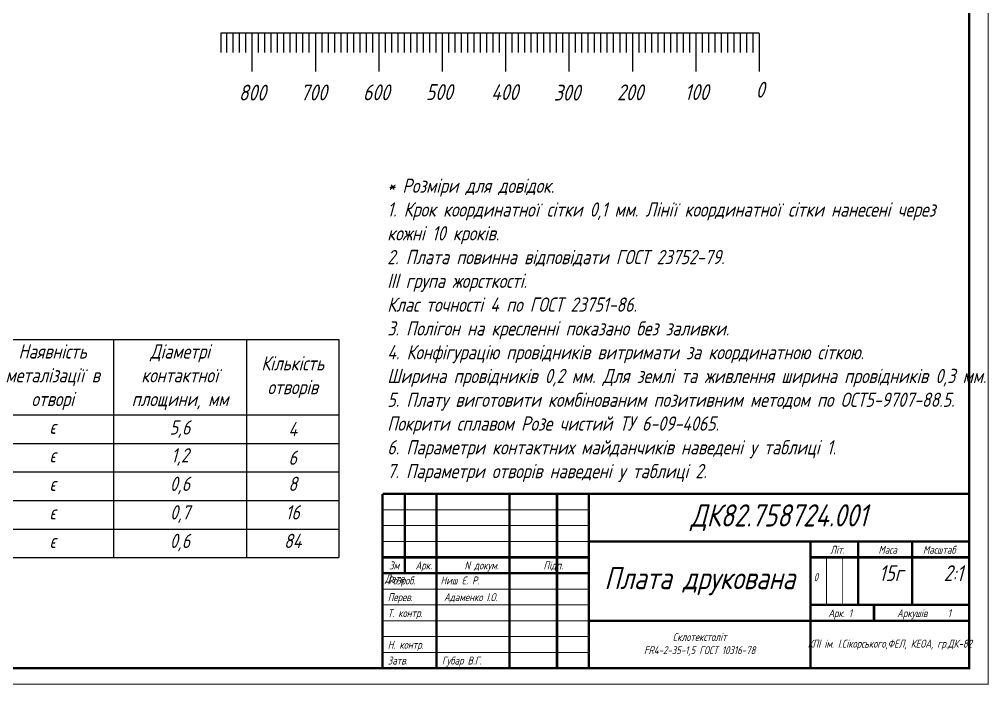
# Model space of a CAD drawing. Header units: millimetres. Extents: x 13 to 607, y 0 to 420.
# Drawn here: x 301.2 to 606.9, y 0.1 to 209.9 of the extents above; entities that cross this region are included whole.
import ezdxf

# ---------------------------------------------------------------- set-up
doc = ezdxf.new("R2010")
doc.units = ezdxf.units.MM
doc.layers.add('Sheet', color=7, linetype='Continuous', lineweight=50)
doc.styles.get("Standard").update_dxf_attribs({"font": 'arial.ttf'})

# ---------------------------------------------------------------- blocks, each defined once
blk = doc.blocks.new('*T47')
at = {"color": 0, "linetype": 'ByBlock', "lineweight": -2, "transparency": 16777216}
for p, q in [((0, 0), (172.8, 0)), ((0, 0), (0, -68.78)), ((29.03, 0), (29.03, -68.78)), ((63.32, 0), (63.32, -68.78)), ((101.7, 0), (101.7, -68.78)), ((143.68, 0), (143.68, -68.78)), ((172.8, 0), (172.8, -68.78)), ((0, -23.78), (172.8, -23.78)), ((0, -32.78), (172.8, -32.78)), ((0, -41.78), (172.8, -41.78)), ((0, -50.78), (172.8, -50.78)), ((0, -59.78), (172.8, -59.78)), ((0, -68.78), (172.8, -68.78))]:
    blk.add_line(p, q, dxfattribs=at)
at = {"color": 0, "transparency": 16777216, "char_height": 4.5}
for s, insert, width, attachment_point in [('{\\fGOST type A|b0|i1|c204|p34;Умовна познака отвору}', (14.52, -11.89), 26.0322, 5), ('{\\fGOST type A|b0|i1|c204|p34;Наявність металізації в отворі}', (82.51, -11.89), 35.3791, 5), ('{\\fGOST type A|b0|i1|c204|p34;Діаметрі контактної площини, мм}', (122.69, -11.89), 38.9812, 5), ('{\\fGOST type A|b0|i1|c204|p34;Діаметр отвору, мм}', (46.18, -11.89), 31.2924, 5), ('{\\fGOST type A|b0|i1|c204|p34;Кількість отворів}', (158.24, -11.89), 26.1171, 5), ('{\\fGOST type A|b0|i1|c204|p34;3,2±0,1}', (46.18, -25.28), 31.2924, 2), ('{\\fGOST type A|b0|i1|c204|p34;є}', (82.51, -25.28), 35.3791, 2), ('{\\fGOST type A|b0|i1|c204|p34;5,6}', (122.69, -28.28), 38.9812, 5), ('{\\fGOST type A|b0|i1|c204|p34;4', (158.24, -28.28), 26.1171, 5), ('{\\fGOST type A|b0|i1|c204|p34;1±0,1}', (46.18, -34.28), 31.2924, 2), ('{\\fGOST type A|b0|i1|c204|p34;є}', (82.51, -34.28), 35.3791, 2), ('{\\fGOST type A|b0|i1|c204|p34;1,2}', (122.69, -34.28), 38.9812, 2), ('{\\fGOST type A|b0|i1|c204|p34;6', (158.24, -37.28), 26.1171, 5), ('{\\fGOST type A|b0|i1|c204|p34;0,55±0,1}', (46.18, -43.28), 31.2924, 2), ('{\\fGOST type A|b0|i1|c204|p34;є}', (82.51, -43.28), 35.3791, 2), ('{\\fGOST type A|b0|i1|c204|p34;0,6}', (122.69, -43.28), 38.9812, 2), ('{\\fGOST type A|b0|i1|c204|p34;8}', (158.24, -43.28), 26.1171, 2), ('{\\fGOST type A|b0|i1|c204|p34;0,6±0,1}', (46.18, -52.28), 31.2924, 2), ('{\\fGOST type A|b0|i1|c204|p34;є}', (82.51, -52.28), 35.3791, 2), ('{\\fGOST type A|b0|i1|c204|p34;0,7}', (122.69, -52.28), 38.9812, 2), ('{\\fGOST type A|b0|i1|c204|p34;16}', (158.24, -52.28), 26.1171, 2), ('{\\fGOST type A|b0|i1|c204|p34;0,5±0,1}', (46.18, -61.28), 31.2924, 2), ('{\\fGOST type A|b0|i1|c204|p34;є}', (82.51, -61.28), 35.3791, 2), ('{\\fGOST type A|b0|i1|c204|p34;0,6}', (122.69, -61.28), 38.9812, 2), ('{\\fGOST type A|b0|i1|c204|p34;84}', (158.24, -61.28), 26.1171, 2)]:
    blk.add_mtext(s, dxfattribs=dict(at, insert=insert, width=width, attachment_point=attachment_point))
blk = doc.blocks.new('*U72')
blk.add_line((0, 0), (0, -6))
blk = doc.blocks.new('*U73')
at = {"color": 0, "linetype": 'ByBlock', "lineweight": -2, "transparency": 16777216}
for p in [(382.68, 190.48), (384.68, 190.48), (386.68, 190.48), (388.68, 190.48), (390.68, 190.48), (392.68, 190.48), (394.68, 190.48), (396.68, 190.48), (398.68, 190.48), (400.68, 190.48), (402.68, 190.48), (404.68, 190.48), (406.68, 190.48), (408.68, 190.48), (410.68, 190.48), (412.68, 190.48), (414.68, 190.48), (416.68, 190.48), (418.68, 190.48), (420.68, 190.48), (422.68, 190.48), (424.68, 190.48), (426.68, 190.48), (428.68, 190.48), (430.68, 190.48), (432.68, 190.48), (434.68, 190.48), (436.68, 190.48), (438.68, 190.48), (440.68, 190.48), (442.68, 190.48), (444.68, 190.48), (446.68, 190.48), (448.68, 190.48), (450.68, 190.48), (452.68, 190.48), (454.68, 190.48), (456.68, 190.48), (458.68, 190.48), (460.68, 190.48), (462.68, 190.48), (464.68, 190.48), (466.68, 190.48), (468.68, 190.48), (470.68, 190.48), (472.68, 190.48), (474.68, 190.48), (476.68, 190.48), (478.68, 190.48), (480.68, 190.48), (482.68, 190.48), (484.68, 190.48), (486.68, 190.48), (488.68, 190.48), (490.68, 190.48), (492.68, 190.48), (494.68, 190.48), (496.68, 190.48), (498.68, 190.48), (500.68, 190.48), (502.68, 190.48), (504.68, 190.48), (506.68, 190.48), (508.68, 190.48), (510.68, 190.48), (512.68, 190.48), (514.68, 190.48), (516.68, 190.48), (518.68, 190.48), (520.68, 190.48), (522.68, 190.48), (524.68, 190.48), (526.68, 190.48), (528.68, 190.48), (530.68, 190.48), (532.68, 190.48), (534.68, 190.48), (536.68, 190.48), (538.68, 190.48), (540.68, 190.48), (542.68, 190.48), (544.68, 190.48), (546.68, 190.48), (548.68, 190.48), (550.68, 190.48)]:
    blk.add_blockref('*U72', p, dxfattribs=at)
blk = doc.blocks.new('*U74')
blk.add_line((0, 0), (0, -12))
blk = doc.blocks.new('*U75')
at = {"color": 0, "linetype": 'ByBlock', "lineweight": -2, "transparency": 16777216}
for p in [(382.68, 190.48), (402.68, 190.48), (422.68, 190.48), (442.68, 190.48), (462.68, 190.48), (482.68, 190.48), (502.68, 190.48), (522.68, 190.48), (542.68, 190.48)]:
    blk.add_blockref('*U74', p, dxfattribs=at)

msp = doc.modelspace()

# ---------------------------------------------------------------- linework, layer by layer
for p, q in [((534.574, 205.548), (364.753, 205.548)), ((364.753, 205.548), (364.753, 199.548))]:
    msp.add_line(p, q)
at = {"layer": 'Sheet'}
for points, const_width in [([(12.798, 420.269), (606.798, 420.269), (606.798, 0.269), (12.798, 0.269), (12.798, 420.269)], 0.3), ([(32.299, 150.768), (20.799, 150.769), (20.799, 5.269), (600.799, 5.269), (600.799, 414.769), (32.299, 414.768), (32.299, 171.768)], 0.749), ([(600.8, 60.269), (415.8, 60.269)], 0.749), ([(415.799, 60.269), (415.8, 5.269)], 0.749), ([(422.8, 60.269), (422.8, 35.269)], 0.749), ([(432.799, 5.269), (432.8, 60.269)], 0.749), ([(455.799, 60.269), (455.8, 5.269)], 0.749), ([(470.799, 5.269), (470.8, 60.269)], 0.749), ([(480.799, 60.269), (480.8, 5.269)], 0.749), ([(480.8, 55.269), (415.8, 55.269)], 0.3), ([(415.8, 50.269), (480.8, 50.269)], 0.3), ([(480.8, 45.269), (415.8, 45.269)], 0.3), ([(480.8, 45.269), (600.8, 45.269)], 0.749), ([(550.799, 45.269), (550.8, 5.269)], 0.749), ([(565.799, 25.269), (565.8, 45.269)], 0.749), ([(582.8, 45.269), (582.799, 25.269)], 0.749), ([(480.8, 40.269), (415.8, 40.269)], 0.749), ([(600.8, 40.269), (550.8, 40.269)], 0.749), ([(555.8, 25.269), (555.8, 40.269)], 0.3), ([(560.8, 40.269), (560.8, 25.269)], 0.3), ([(415.8, 35.269), (480.8, 35.269)], 0.749), ([(415.8, 30.269), (480.8, 30.269)], 0.3), ([(480.8, 25.269), (415.8, 25.269)], 0.3), ([(550.8, 25.269), (600.8, 25.269)], 0.749), ([(570.799, 25.269), (570.8, 20.269)], 0.749), ([(415.8, 20.269), (480.8, 20.269)], 0.3), ([(600.8, 20.269), (480.8, 20.269)], 0.749), ([(480.8, 15.269), (415.8, 15.269)], 0.3), ([(415.8, 10.269), (480.8, 10.269)], 0.3)]:
    msp.add_lwpolyline(points, dxfattribs=dict(at, const_width=const_width))

# ---------------------------------------------------------------- block references
at = {"xscale": -1}
for name in ['*U73', '*U75']:
    msp.add_blockref(name, (917.249, 15.065), dxfattribs=at)
msp.add_blockref('*T47', (229.191, 108.982))

# ---------------------------------------------------------------- texts
for s, width, insert, char_height, attachment_point in [('{\\fGOST type A|b0|i1|c204|p34;0}', 7.39927, (533.504, 190.273), 5, 1), ('{\\fGOST type A|b0|i1|c204|p34;800}', 7.39927, (370.431, 189.35), 5, 1), ('{\\fGOST type A|b0|i1|c204|p34;700}', 7.39927, (389.857, 189.394), 5, 1), ('{\\fGOST type A|b0|i1|c204|p34;600}', 7.39927, (409.581, 189.426), 5, 1), ('{\\fGOST type A|b0|i1|c204|p34;500}', 7.39927, (429.433, 189.515), 5, 1), ('{\\fGOST type A|b0|i1|c204|p34;400}', 7.39927, (450.019, 189.518), 5, 1), ('{\\fGOST type A|b0|i1|c204|p34;300}', 7.39927, (469.777, 189.332), 5, 1), ('{\\fGOST type A|b0|i1|c204|p34;200}', 7.39927, (489.733, 189.426), 5, 1), ('{\\fGOST type A|b0|i1|c204|p34;100}', 7.39927, (511.079, 189.509), 5, 1), ('{\\fGOST type A|b0|i1|c204|p34;ДК82.758724.001}', 120.00022, (540.8, 52.769), 7, 5), ('{\\fGOST type A|b0|i1|c204|p34;Плата друкована}', 69.99996, (515.8, 32.769), 7, 5), (' {\\fGOST type A|b0|i1|c204|p34;0         \\H2x;   15г     2:1 \\fGOST type A|b0|i0|c204|p34;  \\H1.4x;  }', 49.9998, (550.8, 37.767), 2.5, 1), ('{\\fGOST type A|b0|i1|c204|p34;Склотекстоліт\\PFR4-2-35-1,5 ГОСТ 10316-78}', 70.00004, (515.8, 12.769), 2.5, 5), ('{\\fGOST type A|b0|i1|c204|p34;КПІ ім. І.Сікорського,ФЕЛ, КЕОА, гр.ДК-82}', 49.99988, (575.786, 12.694), 2.5, 5)]:
    msp.add_mtext_dynamic_manual_height_columns(s, width=width, gutter_width=12.5, heights=[0], dxfattribs=dict(insert=insert, char_height=char_height, attachment_point=attachment_point))
at = {"insert": (417.262, 159.735), "char_height": 4.5, "width": 1333.34866, "attachment_point": 1}
msp.add_mtext('{\\fGOST type A|b0|i1|c204|p34;* Розміри для довідок.\\P1. Крок координатної сітки 0,1 мм. Лінії координатної сітки нанесені через\\Pкожні 10 кроків.\\P2. Плата повинна відповідати ГОСТ 23752-79.\\PIII група жорсткості.\\PКлас точності 4 по ГОСТ 23751-86.\\P3. Полігон на кресленні показано без заливки.\\P4. Конфігурацію провідників витримати за координатною сіткою. \\PШирина провідників 0,2 мм. Для землі та живлення ширина провідників 0,3 мм.\\P5. Плату виготовити комбінованим позитивним методом по ОСТ5-9707-88.5. \\PПокрити сплавом Розе чистий ТУ 6-09-4065.\\P6. Параметри контактних майданчиків наведені у таблиці 1.\\P7. Параметри отворів наведені у таблиці 2.}', dxfattribs=at)
at = {"color": 0, "char_height": 2.5, "attachment_point": 1}
for s, width, insert in [('\\pxqc;{\\fGOST type A|b0|i1|c204|p34;Літ.}', 12.5146, (552.954, 43.899)), ('\\pxqc;{\\fGOST type A|b0|i1|c204|p34;Маса}', 14.27777, (567.955, 43.899)), ('{\\fGOST type A|b0|i1|c204|p34; Масштаб}', 18.00001, (584.955, 43.899)), ('{\\fGOST type A|b0|i1|c204|p34; Зм    Арк.        N докум.           Підп.     Дата}', 64.24897, (416.565, 38.974)), ('{\\fISOCPEUR|b0|i1|c0|p34; \\fGOST type A|b0|i1|c204|p34;Розроб.\\fISOCPEUR|b0|i1|c0|p34;     \\fGOST type A|b0|i1|c204|p34;Ниш Є. Р.}', 64.99995, (415.763, 34.224)), ('{\\fGOST type A|b0|i1|c204|p34; Перев.\\fISOCPEUR|b0|i1|c204|p34;   \\fGOST type A|b0|i1|c204|p34;    Адаменко І.О.\\fISOCPEUR|b0|i1|c204|p34;     }', 64.99995, (416.133, 28.951)), ('{\\fGOST type A|b0|i1|c204|p34; Т. контр.}', 64.99995, (416.133, 23.951)), ('\\pxqc;{\\fGOST type A|b0|i1|c204|p34;Арк. 1}', 14.27777, (552.955, 23.899)), ('{\\fGOST type A|b0|i1|c204|p34;    Аркушів     1}', 27.01175, (572.954, 23.899)), ('{\\fGOST type A|b0|i1|c204|p34; Н. контр.}', 64.99995, (416.133, 13.951)), ('{\\fGOST type A|b0|i1|c204|p34; Затв. \\fISOCPEUR|b0|i1|c204|p34;   \\fISOCPEUR|b0|i1|c0|p34;   \\fGOST type A|b0|i1|c204|p34;Губар В.Г.}', 64.99995, (416.133, 8.951))]:
    msp.add_mtext_dynamic_manual_height_columns(s, width=width, gutter_width=12.5, heights=[0], dxfattribs=dict(at, insert=insert))

doc.saveas('drawing.dxf')
